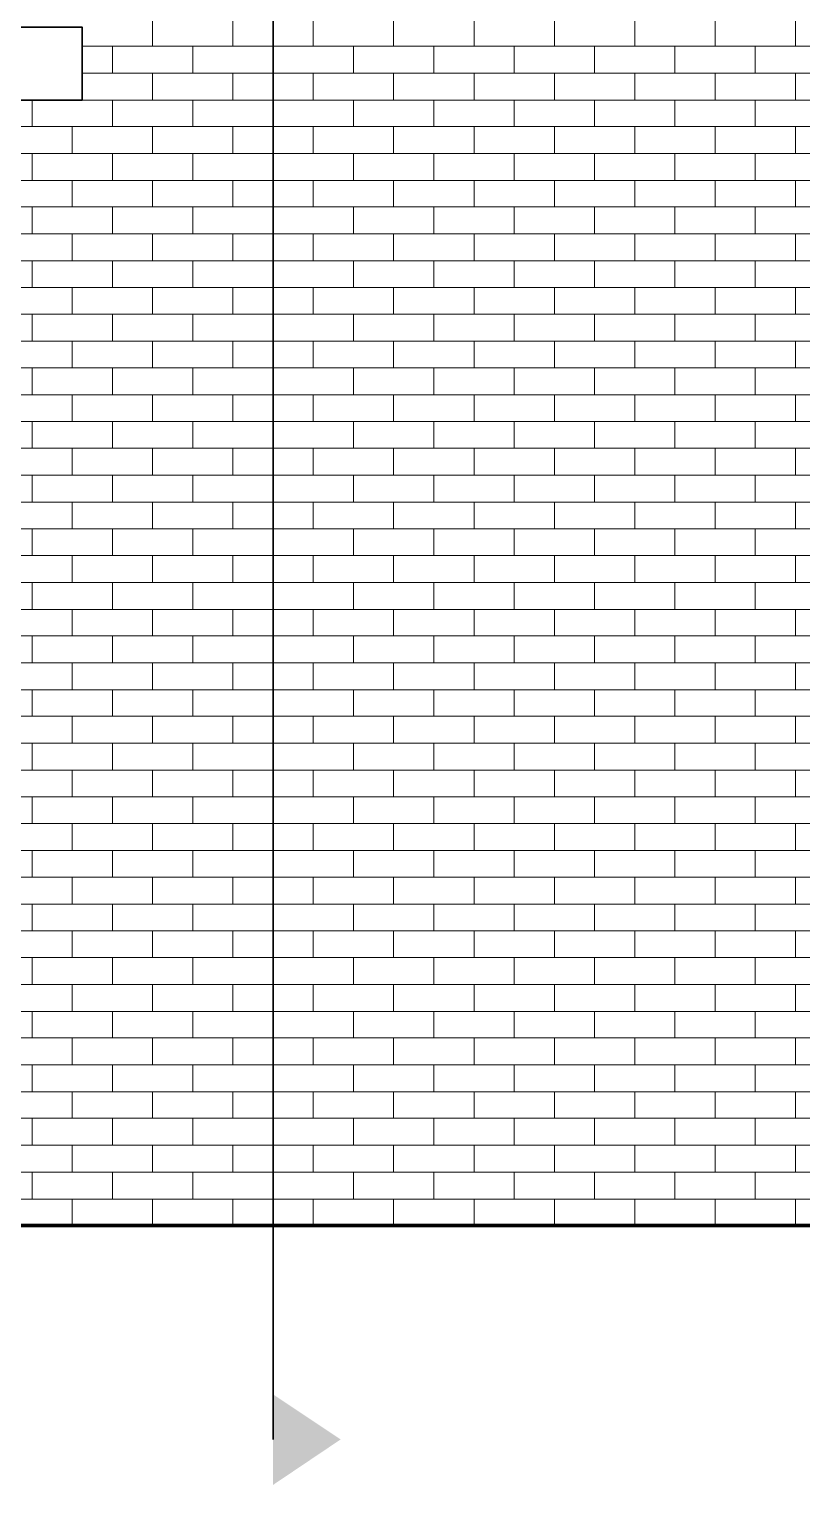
# Model space of a CAD drawing. Header units: inches. Extents: x 5 to 516, y -193 to 129.
# Drawn here: x 92.11 to 98.52, y -100.43 to -88.36 of the extents above; entities that cross this region are included whole.
import ezdxf

# ---------------------------------------------------------------- set-up
doc = ezdxf.new("R2010")
doc.units = ezdxf.units.IN
doc.header["$MEASUREMENT"] = 0
doc.layers.add('PDF4_Geometry', color=7, linetype='Continuous')
doc.layers.add('PDF4_Solid Fills', color=7, linetype='Continuous')

msp = doc.modelspace()

# ---------------------------------------------------------------- linework, layer by layer
at = {"layer": 'PDF4_Geometry', "lineweight": 35}
msp.add_lwpolyline([(94.1320891, -100.0563172), (94.1320891, -77.7463161), (94.2320891, -77.739648), (94.3320891, -77.7196488)], dxfattribs=at)
msp.add_lwpolyline([(91.0487589, -88.3463172), (91.0487589, -88.9496506), (92.548759, -88.9496506), (92.548759, -88.3463172)], close=True, dxfattribs=at)
at = {"layer": 'PDF4_Geometry', "lineweight": 15}
for points in [[(93.1320924, -88.5029825), (93.1320924, -88.282983)], [(93.7987591, -88.5029825), (93.7987591, -88.282983)], [(94.4654258, -88.5029825), (94.4654258, -88.282983)], [(95.1320925, -88.5029825), (95.1320925, -88.282983)], [(95.7987592, -88.5029825), (95.7987592, -88.282983)], [(96.465426, -88.5029825), (96.465426, -88.282983)], [(97.1320927, -88.5029825), (97.1320927, -88.282983)], [(97.7987594, -88.5029825), (97.7987594, -88.282983)], [(98.4654261, -88.5029825), (98.4654261, -88.282983)], [(92.548759, -88.5029825), (96.6354292, -88.5029825), (105.0054318, -88.5029825)], [(92.798759, -88.7263161), (92.798759, -88.5029825)], [(93.4654257, -88.7263161), (93.4654257, -88.5029825)], [(94.1320924, -88.7263161), (94.1320924, -88.5029825)], [(94.7987592, -88.7263161), (94.7987592, -88.5029825)], [(95.4654259, -88.7263161), (95.4654259, -88.5029825)], [(96.1320926, -88.7263161), (96.1320926, -88.5029825)], [(96.7987593, -88.7263161), (96.7987593, -88.5029825)], [(97.465426, -88.7263161), (97.465426, -88.5029825)], [(98.1320928, -88.7263161), (98.1320928, -88.5029825)], [(92.548759, -88.7263161), (96.6354292, -88.7263161), (105.0054318, -88.7263161)], [(93.1320924, -88.9496497), (93.1320924, -88.7263161)], [(93.7987591, -88.9496497), (93.7987591, -88.7263161)], [(94.4654258, -88.9496497), (94.4654258, -88.7263161)], [(95.1320925, -88.9496497), (95.1320925, -88.7263161)], [(95.7987592, -88.9496497), (95.7987592, -88.7263161)], [(96.465426, -88.9496497), (96.465426, -88.7263161)], [(97.1320927, -88.9496497), (97.1320927, -88.7263161)], [(97.7987594, -88.9496497), (97.7987594, -88.7263161)], [(98.4654261, -88.9496497), (98.4654261, -88.7263161)], [(92.1320923, -89.1696493), (92.1320923, -88.9496497)], [(92.548759, -88.9496497), (96.6354292, -88.9496497), (105.0054318, -88.9496497)], [(92.798759, -89.1696493), (92.798759, -88.9496497)], [(93.4654257, -89.1696493), (93.4654257, -88.9496497)], [(94.1320924, -89.1696493), (94.1320924, -88.9496497)], [(94.7987592, -89.1696493), (94.7987592, -88.9496497)], [(95.4654259, -89.1696493), (95.4654259, -88.9496497)], [(96.1320926, -89.1696493), (96.1320926, -88.9496497)], [(96.7987593, -89.1696493), (96.7987593, -88.9496497)], [(97.465426, -89.1696493), (97.465426, -88.9496497)], [(98.1320928, -89.1696493), (98.1320928, -88.9496497)], [(78.672093, -89.1696493), (90.7987622, -89.1696493), (96.6354292, -89.1696493), (105.0054318, -89.1696493)], [(92.4654256, -89.3929828), (92.4654256, -89.1696493)], [(93.1320924, -89.3929828), (93.1320924, -89.1696493)], [(93.7987591, -89.3929828), (93.7987591, -89.1696493)], [(94.4654258, -89.3929828), (94.4654258, -89.1696493)], [(95.1320925, -89.3929828), (95.1320925, -89.1696493)], [(95.7987592, -89.3929828), (95.7987592, -89.1696493)], [(96.465426, -89.3929828), (96.465426, -89.1696493)], [(97.1320927, -89.3929828), (97.1320927, -89.1696493)], [(97.7987594, -89.3929828), (97.7987594, -89.1696493)], [(98.4654261, -89.3929828), (98.4654261, -89.1696493)], [(78.672093, -89.3929828), (90.7987622, -89.3929828), (96.6354292, -89.3929828), (105.0054318, -89.3929828)], [(92.1320923, -89.6163164), (92.1320923, -89.3929828)], [(92.798759, -89.6163164), (92.798759, -89.3929828)], [(93.4654257, -89.6163164), (93.4654257, -89.3929828)], [(94.1320924, -89.6163164), (94.1320924, -89.3929828)], [(94.7987592, -89.6163164), (94.7987592, -89.3929828)], [(95.4654259, -89.6163164), (95.4654259, -89.3929828)], [(96.1320926, -89.6163164), (96.1320926, -89.3929828)], [(96.7987593, -89.6163164), (96.7987593, -89.3929828)], [(97.465426, -89.6163164), (97.465426, -89.3929828)], [(98.1320928, -89.6163164), (98.1320928, -89.3929828)], [(78.672093, -89.6163164), (90.7987622, -89.6163164), (96.6354292, -89.6163164), (105.0054318, -89.6163164)], [(92.4654256, -89.836316), (92.4654256, -89.6163164)], [(93.1320924, -89.836316), (93.1320924, -89.6163164)], [(93.7987591, -89.836316), (93.7987591, -89.6163164)], [(94.4654258, -89.836316), (94.4654258, -89.6163164)], [(95.1320925, -89.836316), (95.1320925, -89.6163164)], [(95.7987592, -89.836316), (95.7987592, -89.6163164)], [(96.465426, -89.836316), (96.465426, -89.6163164)], [(97.1320927, -89.836316), (97.1320927, -89.6163164)], [(97.7987594, -89.836316), (97.7987594, -89.6163164)], [(98.4654261, -89.836316), (98.4654261, -89.6163164)], [(78.672093, -89.836316), (90.7987622, -89.836316), (96.6354292, -89.836316), (105.0054318, -89.836316)], [(92.1320923, -90.0596496), (92.1320923, -89.836316)], [(92.798759, -90.0596496), (92.798759, -89.836316)], [(93.4654257, -90.0596496), (93.4654257, -89.836316)], [(94.1320924, -90.0596496), (94.1320924, -89.836316)], [(94.7987592, -90.0596496), (94.7987592, -89.836316)], [(95.4654259, -90.0596496), (95.4654259, -89.836316)], [(96.1320926, -90.0596496), (96.1320926, -89.836316)], [(96.7987593, -90.0596496), (96.7987593, -89.836316)], [(97.465426, -90.0596496), (97.465426, -89.836316)], [(98.1320928, -90.0596496), (98.1320928, -89.836316)], [(78.672093, -90.0596496), (90.7987622, -90.0596496), (96.6354292, -90.0596496), (105.0054318, -90.0596496)], [(92.4654256, -90.2829831), (92.4654256, -90.0596496)], [(93.1320924, -90.2829831), (93.1320924, -90.0596496)], [(93.7987591, -90.2829831), (93.7987591, -90.0596496)], [(94.4654258, -90.2829831), (94.4654258, -90.0596496)], [(95.1320925, -90.2829831), (95.1320925, -90.0596496)], [(95.7987592, -90.2829831), (95.7987592, -90.0596496)], [(96.465426, -90.2829831), (96.465426, -90.0596496)], [(97.1320927, -90.2829831), (97.1320927, -90.0596496)], [(97.7987594, -90.2829831), (97.7987594, -90.0596496)], [(98.4654261, -90.2829831), (98.4654261, -90.0596496)], [(78.672093, -90.2829831), (90.7987622, -90.2829831), (96.6354292, -90.2829831), (105.0054318, -90.2829831)], [(92.1320923, -90.5029827), (92.1320923, -90.2829831)], [(92.798759, -90.5029827), (92.798759, -90.2829831)], [(93.4654257, -90.5029827), (93.4654257, -90.2829831)], [(94.1320924, -90.5029827), (94.1320924, -90.2829831)], [(94.7987592, -90.5029827), (94.7987592, -90.2829831)], [(95.4654259, -90.5029827), (95.4654259, -90.2829831)], [(96.1320926, -90.5029827), (96.1320926, -90.2829831)], [(96.7987593, -90.5029827), (96.7987593, -90.2829831)], [(97.465426, -90.5029827), (97.465426, -90.2829831)], [(98.1320928, -90.5029827), (98.1320928, -90.2829831)], [(78.672093, -90.5029827), (90.7987622, -90.5029827), (96.6354292, -90.5029827), (105.0054318, -90.5029827)], [(92.4654256, -90.7263163), (92.4654256, -90.5029827)], [(93.1320924, -90.7263163), (93.1320924, -90.5029827)], [(93.7987591, -90.7263163), (93.7987591, -90.5029827)], [(94.4654258, -90.7263163), (94.4654258, -90.5029827)], [(95.1320925, -90.7263163), (95.1320925, -90.5029827)], [(95.7987592, -90.7263163), (95.7987592, -90.5029827)], [(96.465426, -90.7263163), (96.465426, -90.5029827)], [(97.1320927, -90.7263163), (97.1320927, -90.5029827)], [(97.7987594, -90.7263163), (97.7987594, -90.5029827)], [(98.4654261, -90.7263163), (98.4654261, -90.5029827)], [(78.672093, -90.7263163), (90.7987622, -90.7263163), (96.6354292, -90.7263163), (105.0054318, -90.7263163)], [(92.1320923, -90.9496498), (92.1320923, -90.7263163)], [(92.798759, -90.9496498), (92.798759, -90.7263163)], [(93.4654257, -90.9496498), (93.4654257, -90.7263163)], [(94.1320924, -90.9496498), (94.1320924, -90.7263163)], [(94.7987592, -90.9496498), (94.7987592, -90.7263163)], [(95.4654259, -90.9496498), (95.4654259, -90.7263163)], [(96.1320926, -90.9496498), (96.1320926, -90.7263163)], [(96.7987593, -90.9496498), (96.7987593, -90.7263163)], [(97.465426, -90.9496498), (97.465426, -90.7263163)], [(98.1320928, -90.9496498), (98.1320928, -90.7263163)], [(78.672093, -90.9496498), (90.7987622, -90.9496498), (96.6354292, -90.9496498), (105.0054318, -90.9496498)], [(92.4654256, -91.1696494), (92.4654256, -90.9496498)], [(93.1320924, -91.1696494), (93.1320924, -90.9496498)], [(93.7987591, -91.1696494), (93.7987591, -90.9496498)], [(94.4654258, -91.1696494), (94.4654258, -90.9496498)], [(95.1320925, -91.1696494), (95.1320925, -90.9496498)], [(95.7987592, -91.1696494), (95.7987592, -90.9496498)], [(96.465426, -91.1696494), (96.465426, -90.9496498)], [(97.1320927, -91.1696494), (97.1320927, -90.9496498)], [(97.7987594, -91.1696494), (97.7987594, -90.9496498)], [(98.4654261, -91.1696494), (98.4654261, -90.9496498)], [(78.672093, -91.1696494), (90.7987622, -91.1696494), (96.6354292, -91.1696494), (105.0054318, -91.1696494)], [(92.1320923, -91.392983), (92.1320923, -91.1696494)], [(92.798759, -91.392983), (92.798759, -91.1696494)], [(93.4654257, -91.392983), (93.4654257, -91.1696494)], [(94.1320924, -91.392983), (94.1320924, -91.1696494)], [(94.7987592, -91.392983), (94.7987592, -91.1696494)], [(95.4654259, -91.392983), (95.4654259, -91.1696494)], [(96.1320926, -91.392983), (96.1320926, -91.1696494)], [(96.7987593, -91.392983), (96.7987593, -91.1696494)], [(97.465426, -91.392983), (97.465426, -91.1696494)], [(98.1320928, -91.392983), (98.1320928, -91.1696494)], [(78.672093, -91.392983), (90.7987622, -91.392983), (96.6354292, -91.392983), (105.0054318, -91.392983)], [(92.4654256, -91.6163166), (92.4654256, -91.392983)], [(93.1320924, -91.6163166), (93.1320924, -91.392983)], [(93.7987591, -91.6163166), (93.7987591, -91.392983)], [(94.4654258, -91.6163166), (94.4654258, -91.392983)], [(95.1320925, -91.6163166), (95.1320925, -91.392983)], [(95.7987592, -91.6163166), (95.7987592, -91.392983)], [(96.465426, -91.6163166), (96.465426, -91.392983)], [(97.1320927, -91.6163166), (97.1320927, -91.392983)], [(97.7987594, -91.6163166), (97.7987594, -91.392983)], [(98.4654261, -91.6163166), (98.4654261, -91.392983)], [(78.672093, -91.6163166), (90.7987622, -91.6163166), (96.6354292, -91.6163166), (105.0054318, -91.6163166)], [(92.1320923, -91.8363161), (92.1320923, -91.6163166)], [(92.798759, -91.8363161), (92.798759, -91.6163166)], [(93.4654257, -91.8363161), (93.4654257, -91.6163166)], [(94.1320924, -91.8363161), (94.1320924, -91.6163166)], [(94.7987592, -91.8363161), (94.7987592, -91.6163166)], [(95.4654259, -91.8363161), (95.4654259, -91.6163166)], [(96.1320926, -91.8363161), (96.1320926, -91.6163166)], [(96.7987593, -91.8363161), (96.7987593, -91.6163166)], [(97.465426, -91.8363161), (97.465426, -91.6163166)], [(98.1320928, -91.8363161), (98.1320928, -91.6163166)], [(78.672093, -91.8363161), (90.7987622, -91.8363161), (96.6354292, -91.8363161), (105.0054318, -91.8363161)], [(92.4654256, -92.0596497), (92.4654256, -91.8363161)], [(93.1320924, -92.0596497), (93.1320924, -91.8363161)], [(93.7987591, -92.0596497), (93.7987591, -91.8363161)], [(94.4654258, -92.0596497), (94.4654258, -91.8363161)], [(95.1320925, -92.0596497), (95.1320925, -91.8363161)], [(95.7987592, -92.0596497), (95.7987592, -91.8363161)], [(96.465426, -92.0596497), (96.465426, -91.8363161)], [(97.1320927, -92.0596497), (97.1320927, -91.8363161)], [(97.7987594, -92.0596497), (97.7987594, -91.8363161)], [(98.4654261, -92.0596497), (98.4654261, -91.8363161)], [(78.672093, -92.0596497), (90.7987622, -92.0596497), (96.6354292, -92.0596497), (105.0054318, -92.0596497)], [(92.1320923, -92.2829833), (92.1320923, -92.0596497)], [(92.798759, -92.2829833), (92.798759, -92.0596497)], [(93.4654257, -92.2829833), (93.4654257, -92.0596497)], [(94.1320924, -92.2829833), (94.1320924, -92.0596497)], [(94.7987592, -92.2829833), (94.7987592, -92.0596497)], [(95.4654259, -92.2829833), (95.4654259, -92.0596497)], [(96.1320926, -92.2829833), (96.1320926, -92.0596497)], [(96.7987593, -92.2829833), (96.7987593, -92.0596497)], [(97.465426, -92.2829833), (97.465426, -92.0596497)], [(98.1320928, -92.2829833), (98.1320928, -92.0596497)], [(78.672093, -92.2829833), (90.7987622, -92.2829833), (96.6354292, -92.2829833), (105.0054318, -92.2829833)], [(92.4654256, -92.506316), (92.4654256, -92.2829833)], [(93.1320924, -92.506316), (93.1320924, -92.2829833)], [(93.7987591, -92.506316), (93.7987591, -92.2829833)], [(94.4654258, -92.506316), (94.4654258, -92.2829833)], [(95.1320925, -92.506316), (95.1320925, -92.2829833)], [(95.7987592, -92.506316), (95.7987592, -92.2829833)], [(96.465426, -92.506316), (96.465426, -92.2829833)], [(97.1320927, -92.506316), (97.1320927, -92.2829833)], [(97.7987594, -92.506316), (97.7987594, -92.2829833)], [(98.4654261, -92.506316), (98.4654261, -92.2829833)], [(78.672093, -92.506316), (90.7987622, -92.506316), (96.6354292, -92.506316), (105.0054318, -92.506316)], [(92.1320923, -92.7263164), (92.1320923, -92.506316)], [(92.798759, -92.7263164), (92.798759, -92.506316)], [(93.4654257, -92.7263164), (93.4654257, -92.506316)], [(94.1320924, -92.7263164), (94.1320924, -92.506316)], [(94.7987592, -92.7263164), (94.7987592, -92.506316)], [(95.4654259, -92.7263164), (95.4654259, -92.506316)], [(96.1320926, -92.7263164), (96.1320926, -92.506316)], [(96.7987593, -92.7263164), (96.7987593, -92.506316)], [(97.465426, -92.7263164), (97.465426, -92.506316)], [(98.1320928, -92.7263164), (98.1320928, -92.506316)], [(78.672093, -92.7263164), (90.7987622, -92.7263164), (96.6354292, -92.7263164), (105.0054318, -92.7263164)], [(92.4654256, -92.94965), (92.4654256, -92.7263164)], [(93.1320924, -92.94965), (93.1320924, -92.7263164)], [(93.7987591, -92.94965), (93.7987591, -92.7263164)], [(94.4654258, -92.94965), (94.4654258, -92.7263164)], [(95.1320925, -92.94965), (95.1320925, -92.7263164)], [(95.7987592, -92.94965), (95.7987592, -92.7263164)], [(96.465426, -92.94965), (96.465426, -92.7263164)], [(97.1320927, -92.94965), (97.1320927, -92.7263164)], [(97.7987594, -92.94965), (97.7987594, -92.7263164)], [(98.4654261, -92.94965), (98.4654261, -92.7263164)], [(78.672093, -92.94965), (90.7987622, -92.94965), (96.6354292, -92.94965), (105.0054318, -92.94965)], [(92.1320923, -93.1729827), (92.1320923, -92.94965)], [(92.798759, -93.1729827), (92.798759, -92.94965)], [(93.4654257, -93.1729827), (93.4654257, -92.94965)], [(94.1320924, -93.1729827), (94.1320924, -92.94965)], [(94.7987592, -93.1729827), (94.7987592, -92.94965)], [(95.4654259, -93.1729827), (95.4654259, -92.94965)], [(96.1320926, -93.1729827), (96.1320926, -92.94965)], [(96.7987593, -93.1729827), (96.7987593, -92.94965)], [(97.465426, -93.1729827), (97.465426, -92.94965)], [(98.1320928, -93.1729827), (98.1320928, -92.94965)], [(78.672093, -93.1729827), (90.7987622, -93.1729827), (96.6354292, -93.1729827), (103.9020992, -93.1729827)], [(92.4654256, -93.3929832), (92.4654256, -93.1729827)], [(93.1320924, -93.3929832), (93.1320924, -93.1729827)], [(93.7987591, -93.3929832), (93.7987591, -93.1729827)], [(94.4654258, -93.3929832), (94.4654258, -93.1729827)], [(95.1320925, -93.3929832), (95.1320925, -93.1729827)], [(95.7987592, -93.3929832), (95.7987592, -93.1729827)], [(96.465426, -93.3929832), (96.465426, -93.1729827)], [(97.1320927, -93.3929832), (97.1320927, -93.1729827)], [(97.7987594, -93.3929832), (97.7987594, -93.1729827)], [(98.4654261, -93.3929832), (98.4654261, -93.1729827)], [(78.672093, -93.3929832), (90.7987622, -93.3929832), (96.6354292, -93.3929832), (103.9020992, -93.3929832)], [(92.1320923, -93.6163167), (92.1320923, -93.3929832)], [(92.798759, -93.6163167), (92.798759, -93.3929832)], [(93.4654257, -93.6163167), (93.4654257, -93.3929832)], [(94.1320924, -93.6163167), (94.1320924, -93.3929832)], [(94.7987592, -93.6163167), (94.7987592, -93.3929832)], [(95.4654259, -93.6163167), (95.4654259, -93.3929832)], [(96.1320926, -93.6163167), (96.1320926, -93.3929832)], [(96.7987593, -93.6163167), (96.7987593, -93.3929832)], [(97.465426, -93.6163167), (97.465426, -93.3929832)], [(98.1320928, -93.6163167), (98.1320928, -93.3929832)], [(78.672093, -93.6163167), (90.7987622, -93.6163167), (96.6354292, -93.6163167), (103.9020992, -93.6163167)], [(92.4654256, -93.8396495), (92.4654256, -93.6163167)], [(93.1320924, -93.8396495), (93.1320924, -93.6163167)], [(93.7987591, -93.8396495), (93.7987591, -93.6163167)], [(94.4654258, -93.8396495), (94.4654258, -93.6163167)], [(95.1320925, -93.8396495), (95.1320925, -93.6163167)], [(95.7987592, -93.8396495), (95.7987592, -93.6163167)], [(96.465426, -93.8396495), (96.465426, -93.6163167)], [(97.1320927, -93.8396495), (97.1320927, -93.6163167)], [(97.7987594, -93.8396495), (97.7987594, -93.6163167)], [(98.4654261, -93.8396495), (98.4654261, -93.6163167)], [(78.672093, -93.8396495), (90.7987622, -93.8396495), (96.6354292, -93.8396495), (103.9020992, -93.8396495)], [(92.1320923, -94.0596499), (92.1320923, -93.8396495)], [(92.798759, -94.0596499), (92.798759, -93.8396495)], [(93.4654257, -94.0596499), (93.4654257, -93.8396495)], [(94.1320924, -94.0596499), (94.1320924, -93.8396495)], [(94.7987592, -94.0596499), (94.7987592, -93.8396495)], [(95.4654259, -94.0596499), (95.4654259, -93.8396495)], [(96.1320926, -94.0596499), (96.1320926, -93.8396495)], [(96.7987593, -94.0596499), (96.7987593, -93.8396495)], [(97.465426, -94.0596499), (97.465426, -93.8396495)], [(98.1320928, -94.0596499), (98.1320928, -93.8396495)], [(78.672093, -94.0596499), (90.7987622, -94.0596499), (96.6354292, -94.0596499), (103.9020992, -94.0596499)], [(92.4654256, -94.2829826), (92.4654256, -94.0596499)], [(93.1320924, -94.2829826), (93.1320924, -94.0596499)], [(93.7987591, -94.2829826), (93.7987591, -94.0596499)], [(94.4654258, -94.2829826), (94.4654258, -94.0596499)], [(95.1320925, -94.2829826), (95.1320925, -94.0596499)], [(95.7987592, -94.2829826), (95.7987592, -94.0596499)], [(96.465426, -94.2829826), (96.465426, -94.0596499)], [(97.1320927, -94.2829826), (97.1320927, -94.0596499)], [(97.7987594, -94.2829826), (97.7987594, -94.0596499)], [(98.4654261, -94.2829826), (98.4654261, -94.0596499)], [(78.672093, -94.2829826), (90.7987622, -94.2829826), (96.6354292, -94.2829826), (103.9020992, -94.2829826)], [(92.1320923, -94.5063171), (92.1320923, -94.2829826)], [(92.798759, -94.5063171), (92.798759, -94.2829826)], [(93.4654257, -94.5063171), (93.4654257, -94.2829826)], [(94.1320924, -94.5063171), (94.1320924, -94.2829826)], [(94.7987592, -94.5063171), (94.7987592, -94.2829826)], [(95.4654259, -94.5063171), (95.4654259, -94.2829826)], [(96.1320926, -94.5063171), (96.1320926, -94.2829826)], [(96.7987593, -94.5063171), (96.7987593, -94.2829826)], [(97.465426, -94.5063171), (97.465426, -94.2829826)], [(98.1320928, -94.5063171), (98.1320928, -94.2829826)], [(78.672093, -94.5063171), (90.7987622, -94.5063171), (96.6354292, -94.5063171), (103.9020992, -94.5063171)], [(92.4654256, -94.7263166), (92.4654256, -94.5063171)], [(93.1320924, -94.7263166), (93.1320924, -94.5063171)], [(93.7987591, -94.7263166), (93.7987591, -94.5063171)], [(94.4654258, -94.7263166), (94.4654258, -94.5063171)], [(95.1320925, -94.7263166), (95.1320925, -94.5063171)], [(95.7987592, -94.7263166), (95.7987592, -94.5063171)], [(96.465426, -94.7263166), (96.465426, -94.5063171)], [(97.1320927, -94.7263166), (97.1320927, -94.5063171)], [(97.7987594, -94.7263166), (97.7987594, -94.5063171)], [(98.4654261, -94.7263166), (98.4654261, -94.5063171)], [(78.672093, -94.7263166), (90.7987622, -94.7263166), (96.6354292, -94.7263166), (105.0054318, -94.7263166)], [(92.1320923, -94.9496493), (92.1320923, -94.7263166)], [(92.798759, -94.9496493), (92.798759, -94.7263166)], [(93.4654257, -94.9496493), (93.4654257, -94.7263166)], [(94.1320924, -94.9496493), (94.1320924, -94.7263166)], [(94.7987592, -94.9496493), (94.7987592, -94.7263166)], [(95.4654259, -94.9496493), (95.4654259, -94.7263166)], [(96.1320926, -94.9496493), (96.1320926, -94.7263166)], [(96.7987593, -94.9496493), (96.7987593, -94.7263166)], [(97.465426, -94.9496493), (97.465426, -94.7263166)], [(98.1320928, -94.9496493), (98.1320928, -94.7263166)], [(78.672093, -94.9496493), (90.7987622, -94.9496493), (96.6354292, -94.9496493), (105.0054318, -94.9496493)], [(92.4654256, -95.1729838), (92.4654256, -94.9496493)], [(93.1320924, -95.1729838), (93.1320924, -94.9496493)], [(93.7987591, -95.1729838), (93.7987591, -94.9496493)], [(94.4654258, -95.1729838), (94.4654258, -94.9496493)], [(95.1320925, -95.1729838), (95.1320925, -94.9496493)], [(95.7987592, -95.1729838), (95.7987592, -94.9496493)], [(96.465426, -95.1729838), (96.465426, -94.9496493)], [(97.1320927, -95.1729838), (97.1320927, -94.9496493)], [(97.7987594, -95.1729838), (97.7987594, -94.9496493)], [(98.4654261, -95.1729838), (98.4654261, -94.9496493)], [(78.672093, -95.1729838), (90.7987622, -95.1729838), (96.6354292, -95.1729838), (105.0054318, -95.1729838)], [(92.1320923, -95.3929833), (92.1320923, -95.1729838)], [(92.798759, -95.3929833), (92.798759, -95.1729838)], [(93.4654257, -95.3929833), (93.4654257, -95.1729838)], [(94.1320924, -95.3929833), (94.1320924, -95.1729838)], [(94.7987592, -95.3929833), (94.7987592, -95.1729838)], [(95.4654259, -95.3929833), (95.4654259, -95.1729838)], [(96.1320926, -95.3929833), (96.1320926, -95.1729838)], [(96.7987593, -95.3929833), (96.7987593, -95.1729838)], [(97.465426, -95.3929833), (97.465426, -95.1729838)], [(98.1320928, -95.3929833), (98.1320928, -95.1729838)], [(78.672093, -95.3929833), (90.7987622, -95.3929833), (96.6354292, -95.3929833), (105.0054318, -95.3929833)], [(92.4654256, -95.6163161), (92.4654256, -95.3929833)], [(93.1320924, -95.6163161), (93.1320924, -95.3929833)], [(93.7987591, -95.6163161), (93.7987591, -95.3929833)], [(94.4654258, -95.6163161), (94.4654258, -95.3929833)], [(95.1320925, -95.6163161), (95.1320925, -95.3929833)], [(95.7987592, -95.6163161), (95.7987592, -95.3929833)], [(96.465426, -95.6163161), (96.465426, -95.3929833)], [(97.1320927, -95.6163161), (97.1320927, -95.3929833)], [(97.7987594, -95.6163161), (97.7987594, -95.3929833)], [(98.4654261, -95.6163161), (98.4654261, -95.3929833)], [(78.672093, -95.6163161), (90.7987622, -95.6163161), (96.6354292, -95.6163161), (105.0054318, -95.6163161)], [(92.1320923, -95.8396505), (92.1320923, -95.6163161)], [(92.798759, -95.8396505), (92.798759, -95.6163161)], [(93.4654257, -95.8396505), (93.4654257, -95.6163161)], [(94.1320924, -95.8396505), (94.1320924, -95.6163161)], [(94.7987592, -95.8396505), (94.7987592, -95.6163161)], [(95.4654259, -95.8396505), (95.4654259, -95.6163161)], [(96.1320926, -95.8396505), (96.1320926, -95.6163161)], [(96.7987593, -95.8396505), (96.7987593, -95.6163161)], [(97.465426, -95.8396505), (97.465426, -95.6163161)], [(98.1320928, -95.8396505), (98.1320928, -95.6163161)], [(78.672093, -95.8396505), (90.7987622, -95.8396505), (96.6354292, -95.8396505), (105.0054318, -95.8396505)], [(92.4654256, -96.05965), (92.4654256, -95.8396505)], [(93.1320924, -96.05965), (93.1320924, -95.8396505)], [(93.7987591, -96.05965), (93.7987591, -95.8396505)], [(94.4654258, -96.05965), (94.4654258, -95.8396505)], [(95.1320925, -96.05965), (95.1320925, -95.8396505)], [(95.7987592, -96.05965), (95.7987592, -95.8396505)], [(96.465426, -96.05965), (96.465426, -95.8396505)], [(97.1320927, -96.05965), (97.1320927, -95.8396505)], [(97.7987594, -96.05965), (97.7987594, -95.8396505)], [(98.4654261, -96.05965), (98.4654261, -95.8396505)], [(78.672093, -96.05965), (90.7987622, -96.05965), (96.6354292, -96.05965), (105.0054318, -96.05965)], [(92.1320923, -96.2829828), (92.1320923, -96.05965)], [(92.798759, -96.2829828), (92.798759, -96.05965)], [(93.4654257, -96.2829828), (93.4654257, -96.05965)], [(94.1320924, -96.2829828), (94.1320924, -96.05965)], [(94.7987592, -96.2829828), (94.7987592, -96.05965)], [(95.4654259, -96.2829828), (95.4654259, -96.05965)], [(96.1320926, -96.2829828), (96.1320926, -96.05965)], [(96.7987593, -96.2829828), (96.7987593, -96.05965)], [(97.465426, -96.2829828), (97.465426, -96.05965)], [(98.1320928, -96.2829828), (98.1320928, -96.05965)], [(78.672093, -96.2829828), (90.7987622, -96.2829828), (96.6354292, -96.2829828), (105.0054318, -96.2829828)], [(92.4654256, -96.5063172), (92.4654256, -96.2829828)], [(93.1320924, -96.5063172), (93.1320924, -96.2829828)], [(93.7987591, -96.5063172), (93.7987591, -96.2829828)], [(94.4654258, -96.5063172), (94.4654258, -96.2829828)], [(95.1320925, -96.5063172), (95.1320925, -96.2829828)], [(95.7987592, -96.5063172), (95.7987592, -96.2829828)], [(96.465426, -96.5063172), (96.465426, -96.2829828)], [(97.1320927, -96.5063172), (97.1320927, -96.2829828)], [(97.7987594, -96.5063172), (97.7987594, -96.2829828)], [(98.4654261, -96.5063172), (98.4654261, -96.2829828)], [(78.672093, -96.5063172), (90.7987622, -96.5063172), (96.6354292, -96.5063172), (105.0054318, -96.5063172)], [(92.1320923, -96.7263168), (92.1320923, -96.5063172)], [(92.798759, -96.7263168), (92.798759, -96.5063172)], [(93.4654257, -96.7263168), (93.4654257, -96.5063172)], [(94.1320924, -96.7263168), (94.1320924, -96.5063172)], [(94.7987592, -96.7263168), (94.7987592, -96.5063172)], [(95.4654259, -96.7263168), (95.4654259, -96.5063172)], [(96.1320926, -96.7263168), (96.1320926, -96.5063172)], [(96.7987593, -96.7263168), (96.7987593, -96.5063172)], [(97.465426, -96.7263168), (97.465426, -96.5063172)], [(98.1320928, -96.7263168), (98.1320928, -96.5063172)], [(78.672093, -96.7263168), (90.7987622, -96.7263168), (96.6354292, -96.7263168), (105.0054318, -96.7263168)], [(92.4654256, -96.9496495), (92.4654256, -96.7263168)], [(93.1320924, -96.9496495), (93.1320924, -96.7263168)], [(93.7987591, -96.9496495), (93.7987591, -96.7263168)], [(94.4654258, -96.9496495), (94.4654258, -96.7263168)], [(95.1320925, -96.9496495), (95.1320925, -96.7263168)], [(95.7987592, -96.9496495), (95.7987592, -96.7263168)], [(96.465426, -96.9496495), (96.465426, -96.7263168)], [(97.1320927, -96.9496495), (97.1320927, -96.7263168)], [(97.7987594, -96.9496495), (97.7987594, -96.7263168)], [(98.4654261, -96.9496495), (98.4654261, -96.7263168)], [(78.672093, -96.9496495), (90.7987622, -96.9496495), (96.6354292, -96.9496495), (105.0054318, -96.9496495)], [(92.1320923, -97.172984), (92.1320923, -96.9496495)], [(92.798759, -97.172984), (92.798759, -96.9496495)], [(93.4654257, -97.172984), (93.4654257, -96.9496495)], [(94.1320924, -97.172984), (94.1320924, -96.9496495)], [(94.7987592, -97.172984), (94.7987592, -96.9496495)], [(95.4654259, -97.172984), (95.4654259, -96.9496495)], [(96.1320926, -97.172984), (96.1320926, -96.9496495)], [(96.7987593, -97.172984), (96.7987593, -96.9496495)], [(97.465426, -97.172984), (97.465426, -96.9496495)], [(98.1320928, -97.172984), (98.1320928, -96.9496495)], [(80.8987608, -97.172984), (90.7987622, -97.172984), (96.6354292, -97.172984), (105.0054318, -97.172984)], [(92.4654256, -97.3929835), (92.4654256, -97.172984)], [(93.1320924, -97.3929835), (93.1320924, -97.172984)], [(93.7987591, -97.3929835), (93.7987591, -97.172984)], [(94.4654258, -97.3929835), (94.4654258, -97.172984)], [(95.1320925, -97.3929835), (95.1320925, -97.172984)], [(95.7987592, -97.3929835), (95.7987592, -97.172984)], [(96.465426, -97.3929835), (96.465426, -97.172984)], [(97.1320927, -97.3929835), (97.1320927, -97.172984)], [(97.7987594, -97.3929835), (97.7987594, -97.172984)], [(98.4654261, -97.3929835), (98.4654261, -97.172984)], [(80.902094, -97.3929835), (90.7987622, -97.3929835), (96.6354292, -97.3929835), (105.0054318, -97.3929835)], [(92.1320923, -97.6163162), (92.1320923, -97.3929835)], [(92.798759, -97.6163162), (92.798759, -97.3929835)], [(93.4654257, -97.6163162), (93.4654257, -97.3929835)], [(94.1320924, -97.6163162), (94.1320924, -97.3929835)], [(94.7987592, -97.6163162), (94.7987592, -97.3929835)], [(95.4654259, -97.6163162), (95.4654259, -97.3929835)], [(96.1320926, -97.6163162), (96.1320926, -97.3929835)], [(96.7987593, -97.6163162), (96.7987593, -97.3929835)], [(97.465426, -97.6163162), (97.465426, -97.3929835)], [(98.1320928, -97.6163162), (98.1320928, -97.3929835)], [(78.672093, -97.6163162), (90.7987622, -97.6163162), (96.6354292, -97.6163162), (105.0054318, -97.6163162)], [(92.4654256, -97.8396507), (92.4654256, -97.6163162)], [(93.1320924, -97.8396507), (93.1320924, -97.6163162)], [(93.7987591, -97.8396507), (93.7987591, -97.6163162)], [(94.4654258, -97.8396507), (94.4654258, -97.6163162)], [(95.1320925, -97.8396507), (95.1320925, -97.6163162)], [(95.7987592, -97.8396507), (95.7987592, -97.6163162)], [(96.465426, -97.8396507), (96.465426, -97.6163162)], [(97.1320927, -97.8396507), (97.1320927, -97.6163162)], [(97.7987594, -97.8396507), (97.7987594, -97.6163162)], [(98.4654261, -97.8396507), (98.4654261, -97.6163162)], [(78.672093, -97.8396507), (90.7987622, -97.8396507), (96.6354292, -97.8396507), (105.0054318, -97.8396507)], [(92.1320923, -98.0629834), (92.1320923, -97.8396507)], [(92.798759, -98.0629834), (92.798759, -97.8396507)], [(93.4654257, -98.0629834), (93.4654257, -97.8396507)], [(94.1320924, -98.0629834), (94.1320924, -97.8396507)], [(94.7987592, -98.0629834), (94.7987592, -97.8396507)], [(95.4654259, -98.0629834), (95.4654259, -97.8396507)], [(96.1320926, -98.0629834), (96.1320926, -97.8396507)], [(96.7987593, -98.0629834), (96.7987593, -97.8396507)], [(97.465426, -98.0629834), (97.465426, -97.8396507)], [(98.1320928, -98.0629834), (98.1320928, -97.8396507)], [(78.672093, -98.0629834), (90.7987622, -98.0629834), (96.6354292, -98.0629834), (105.0054318, -98.0629834)], [(92.4654256, -98.2829829), (92.4654256, -98.0629834)], [(93.1320924, -98.2829829), (93.1320924, -98.0629834)], [(93.7987591, -98.2829829), (93.7987591, -98.0629834)], [(94.4654258, -98.2829829), (94.4654258, -98.0629834)], [(95.1320925, -98.2829829), (95.1320925, -98.0629834)], [(95.7987592, -98.2829829), (95.7987592, -98.0629834)], [(96.465426, -98.2829829), (96.465426, -98.0629834)], [(97.1320927, -98.2829829), (97.1320927, -98.0629834)], [(97.7987594, -98.2829829), (97.7987594, -98.0629834)], [(98.4654261, -98.2829829), (98.4654261, -98.0629834)], [(92.1320923, -98.2829829), (92.1320923, -98.2796497)], [(92.798759, -98.2829829), (92.798759, -98.2796497)], [(94.7987592, -98.2829829), (94.7987592, -98.2796497)], [(95.4654259, -98.2829829), (95.4654259, -98.2796497)], [(96.7987593, -98.2829829), (96.7987593, -98.2796497)], [(97.465426, -98.2829829), (97.465426, -98.2796497)], [(98.1320928, -98.2829829), (98.1320928, -98.2796497)]]:
    msp.add_lwpolyline(points, dxfattribs=at)
at = {"layer": 'PDF4_Geometry', "lineweight": 80}
msp.add_lwpolyline([(135.9387585, -98.2829846), (23.8387468, -98.2829846)], dxfattribs=at)
at = {"layer": 'PDF4_Solid Fills', "lineweight": 15, "transparency": 33554559}
msp.add_solid([(94.6920901, -100.0563172), (94.13209, -100.4329839), (94.13209, -99.6829838)], dxfattribs=at)

doc.saveas('drawing.dxf')
